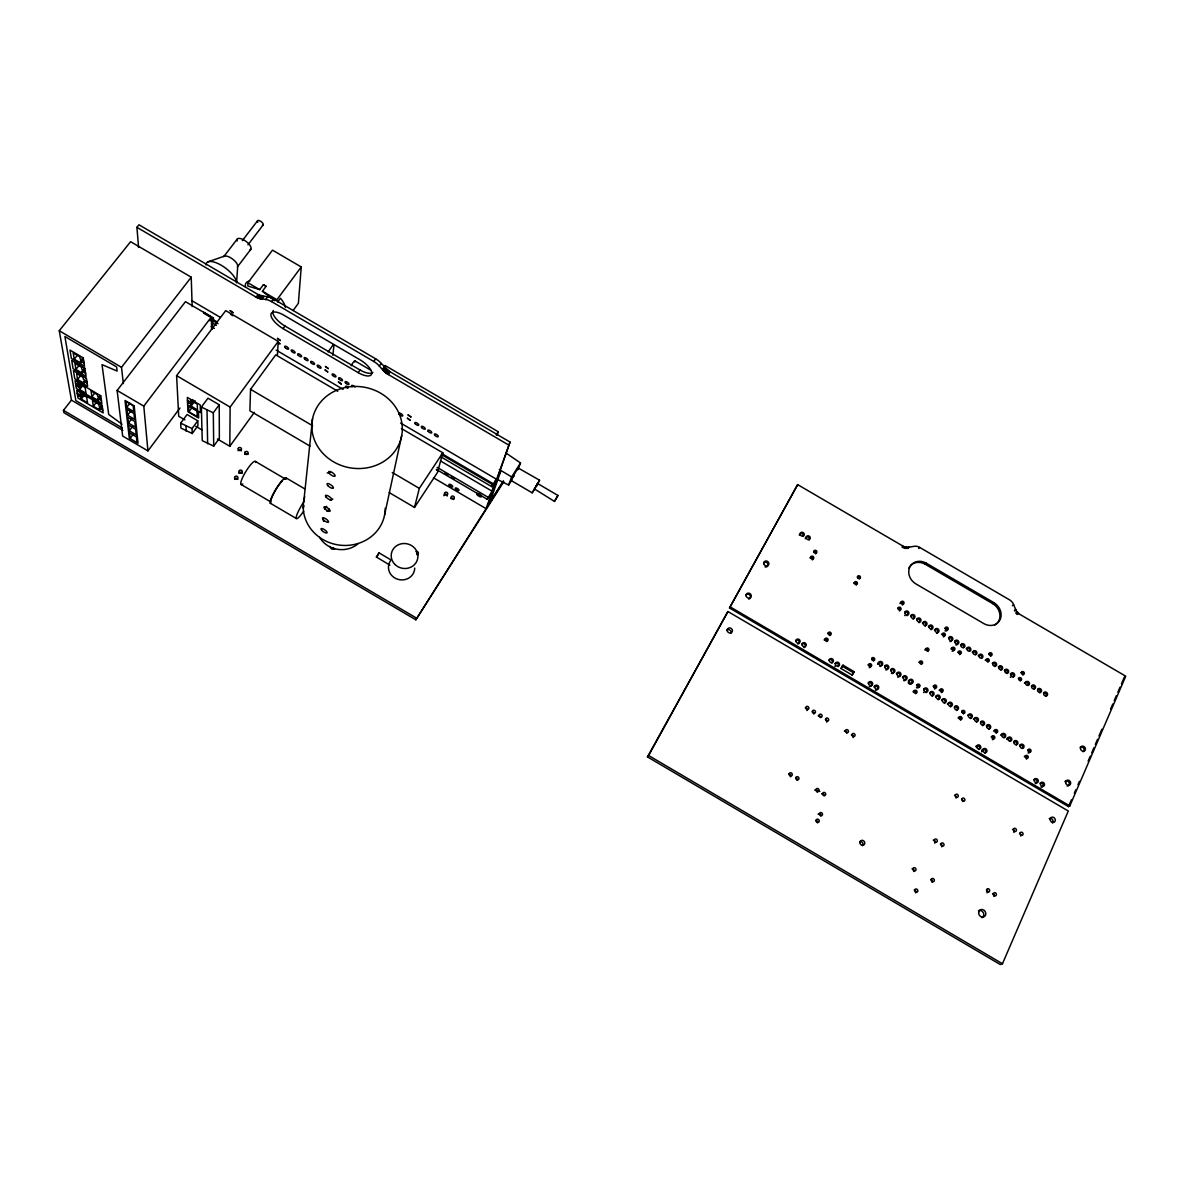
<?xml version="1.0" encoding="UTF-8"?>
<svg xmlns="http://www.w3.org/2000/svg" width="1185" height="1185" viewBox="0 0 1185 1185"><rect width="100%" height="100%" fill="white"/><g stroke="black" fill="none" stroke-linecap="round" stroke-linejoin="round"><path stroke-width="1.5" d="M532.169 492.812L539.56 480.206L517.993 467.897L510.883 480.34L532.169 492.812L535.368 488.279M217.418 438.998L229.801 446.286L230.127 407.092L278.238 341.398L225.713 310.618L176.595 375.66L178.713 416.261L184.904 419.89M389.865 565.112L376.356 557.009L378.993 552.862L391.006 559.913M293.065 310.559L298.383 303.301L301.242 266.966L272.506 250.153L247.902 282.741L247.828 286.015L259.648 289.614L263.47 284.726L266.107 286.281L262.418 291.229L274.609 300.709M378.993 552.862L377.837 555.335M337.784 391.243L275.72 354.863L250.553 389.332L249.887 410.795L310.026 446.108M539.56 480.206L536.331 486.665M277.438 354.819L278.238 341.398M303.938 499.981L312.559 418.66M332.792 355.248L334.022 345.028M384.621 514.779L401.715 435.562A45.371 40.927 9.6 0 0 341.117 388.606A45.371 40.927 9.6 0 0 328.349 458.328A45.371 40.927 9.6 0 0 401.715 435.562M389.169 492.56L414.498 507.432L419.327 488.368L442.805 452.803L401.434 428.555M442.805 452.803L437.443 472.548L414.498 507.432M192.177 306.574L191.229 277.201L130.617 241.696L59.25 330.748L71.441 400.145L63.457 410.351L63.901 412.676L415.846 619.799L503.507 481.228M534.094 489.464L537.605 483.51L557.972 495.478L554.476 501.433L534.568 489.005M497.108 435.25L498.263 431.755L385.125 365.513L383.11 368.402M436.302 469.393L487.287 499.285L492.323 490.634M440.761 456.788L491.671 486.635L492.975 483.599L441.946 453.677M488.427 496.752L487.287 499.285M492.382 485.317L492.975 483.599M495.611 480.443L491.908 491.094L440.879 461.172M138.586 247.443L136.912 227.327L138.956 224.794L258.804 294.947L267.662 296.931A9.673 3.807 36.1 0 1 273.483 299.005L375.63 358.803A9.584 3.866 34.7 0 1 381.2 363.395L389.421 371.423L510.054 442.064L486.057 508.632L433.488 477.807M487.687 506.069L510.054 442.064M497.656 479.584L508.661 485.035L511.639 476.933L520.511 462.965L505.714 452.833M518.067 469.541L520.511 462.965M1068.5 806.629L1069.818 805.904L1125.75 676.205L1019.144 613.934L1016.197 610.705L1013.649 604.735A8.443 7.273 45.6 0 0 1009.487 599.817L919.753 547.44A8.369 7.303 41.7 0 0 913.709 546.389L907.754 547.396L903.666 546.507L797.653 484.635L729.501 607.979L1068.5 806.629L1071.403 799.89M1074.306 793.165L1075.758 789.803M1077.935 784.751L1079.387 781.389M1088.097 761.2L1090.274 756.163M1091.726 752.801L1093.903 747.75M1095.355 744.387L1097.532 739.336M1098.984 735.974L1101.887 729.249M1110.597 709.06L1112.774 704.008M1114.226 700.646L1116.403 695.595M1117.855 692.233L1120.032 687.196M1121.484 683.819L1124.387 677.094M1002.466 963.746L1068.292 811.014L727.916 611.534L647.469 756.904L1000.347 964.56L1002.466 963.746L648.625 755.526L647.469 756.904M517.564 469.734L518.26 467.734M851.971 674.932L854.133 671.673L843.009 665.155L840.846 668.414M854.133 671.673L852.356 675.183L841.217 668.651L843.009 665.155M244.91 454.418L244.984 454.285A1.703 1.526 2.5 0 1 247.917 454.433M238.141 450.73L238.318 450.374A1.703 1.526 2.2 0 1 241.414 450.892M729.501 607.979L797.653 484.635M648.625 755.526L727.916 611.534M536.257 486.294L537.605 483.51M303.982 505.477L302.975 507.847L303.804 507.15M513.209 477.348L514.142 475.852M508.661 485.035L511.594 480.429M503.195 481.08L490.086 501.67L500.603 471.674L498.633 474.755M415.846 619.799L503.758 481.732M491.671 486.635L496.337 479.14L400.589 423.03M496.248 434.865L498.263 431.755M377.482 555.869L376.43 557.172M508.291 444.79L387.569 374.09L384.903 372.12L386.754 369.453M385.54 372.638L387.391 369.972M386.192 373.142L388.043 370.475M386.873 373.63L388.724 370.964M387.569 374.09L389.421 371.423M388.28 374.519L390.132 371.853M382.725 369.942L384.577 367.276M384.903 372.12L383.214 370.49L385.066 367.824M383.733 371.038L385.584 368.372M384.31 371.586L386.147 368.92M383.214 370.49L379.333 366.076L381.2 363.395M136.912 227.327L256.864 297.553L265.707 299.538A9.673 3.807 36.1 0 1 271.543 301.612L373.764 361.469L375.63 358.803M358.137 372.594A14.857 5.91 34.8 0 0 371.735 373.601A14.857 5.91 34.8 0 0 360.077 359.84L283.911 315.225A14.961 5.851 35.8 0 0 270.891 314.543A14.961 5.851 35.8 0 0 283.052 328.615L358.137 372.594L359.988 369.972A14.842 5.925 34.8 0 0 372.86 372.401M328.097 351.901L333.207 344.746M229.801 446.286L254.39 412.336M213.7 446.123L219.358 438.346L219.21 404.781L207.968 398.19L201.376 407.077L202.235 440.627L213.7 446.123L213.315 412.81L219.21 404.781M511.653 479.584L512.35 478.621M283.052 328.615L284.948 326.023A14.946 5.866 35.9 0 1 273.32 310.5M192.222 433.503L192.029 428.57L197.776 420.793L187.097 414.513L180.683 423.149L180.935 428.111L192.222 433.503L197.925 425.756L197.776 420.793M277.645 301.968L280.401 298.25L281.852 299.983A23.907 9.421 36.3 0 1 285.407 307.493M188.889 411.817L188.652 406.144L197.006 411.047L197.184 416.69L188.889 411.817L192.089 407.522M271.543 301.612L273.483 299.005M301.242 266.966L276.92 299.731L262.418 291.229M265.707 299.538L267.662 296.931M187.452 400.293L190.918 402.337L192.948 399.597M190.918 402.337L190.844 400.397L197.288 404.189L197.451 409.921L191.066 406.159L190.992 404.248L193.022 401.522M191.066 406.159L195.11 400.708M256.153 297.154L258.093 294.547M256.864 297.553L258.804 294.947M257.56 297.909L259.515 295.302M258.256 298.235L260.211 295.628M258.937 298.516L260.893 295.909M259.604 298.753L261.544 296.146M260.241 298.931L262.181 296.339M260.848 299.079L262.789 296.472M211.597 329.4L211.448 316.899L185.467 301.671L117.122 390.458L122.647 436.036L147.932 450.907L179.987 408.01M261.411 299.168L263.366 296.561M261.944 299.212L263.899 296.606M129.328 430.777L128.691 425.178L135.623 429.251L136.216 434.821L129.328 430.777L132.439 426.659M133.268 434.258L130.172 438.346L129.55 432.851L136.423 436.895L137.001 442.36M128.454 423.06L127.817 417.357L134.809 421.475L135.401 427.148L128.454 423.06L131.609 418.912M147.932 450.907L143.8 406.129L211.448 316.899M210.041 320.854L212.13 318.113L203.731 313.195M203.657 312.277L213.419 317.995L212.145 319.683L212.13 318.113M212.782 319.357L212.248 329.134M237.385 266.936L250.805 249.339M127.565 415.209L126.914 409.403L133.979 413.55L134.586 419.327L127.565 415.209L130.75 411.032M247.946 244.851L263.159 224.943M126.691 407.447L126.025 401.522L133.164 405.714L133.772 411.61L126.691 407.447L129.906 403.241M242.303 240.673L257.56 220.765M237.267 239.015L223.758 256.612A8.547 3.377 36.9 0 1 231.771 258.463A8.547 3.377 36.9 0 1 237.711 266.092L236.585 282.83A18.323 7.11 36.8 0 0 221.299 265.277A18.323 7.11 36.8 0 0 206.042 264.951M102.502 408.203L99.096 406.188L98.829 404.307L92.489 400.574L93.348 406.248L99.644 409.951L99.377 408.084L101.451 405.389M123.344 383.555L121.507 367.32L191.229 277.201M101.169 398.678L97.718 396.649L97.437 394.724L91.038 390.946L91.912 396.753L98.281 400.5L97.999 398.575L100.103 395.864M93.348 406.248L96.459 402.219M91.912 396.753L95.067 392.679M77.218 393.316L80.624 395.316L82.713 392.635M80.624 395.316L80.299 393.405L86.638 397.138L87.542 402.826L81.247 399.123L80.936 397.227L83.024 394.546M81.247 399.123L84.372 395.109M78.032 382.888L75.914 385.584L79.351 387.613L79.676 389.554L86.031 393.301L85.113 387.465L78.714 383.703L79.04 385.658L75.588 383.644M79.04 385.658L81.158 382.948M79.351 387.613L81.469 384.903M79.676 389.554L82.832 385.495M85.305 371.29L81.795 369.231L81.469 367.187L74.922 363.336L75.914 369.453L82.432 373.275L82.106 371.26L84.268 368.505M87.172 383.318L83.691 381.274L84.002 383.259L77.573 379.467L80.773 375.378M83.72 361.025L80.165 358.922L79.839 356.833L73.203 352.937L74.24 359.203L80.817 363.069L80.491 361.01L82.683 358.226M75.914 369.453L79.158 365.335M74.24 359.203L77.514 355.056M557.942 495.434L554.476 501.433M902.007 547.248L903.029 546.167M904.333 546.803L903.311 547.87L904.999 547.026M904.659 548.285L905.696 547.203M905.355 548.403L906.377 547.322M906.036 548.462L907.073 547.381M906.732 548.462L907.754 547.396M907.399 548.403L908.436 547.337M908.051 548.285L909.088 547.218M918.701 548.522L919.753 547.44M908.836 568.015A13.124 11.48 42.7 0 1 925.263 564.267L926.329 563.216L993.8 602.602A13.228 11.45 45.6 0 1 1000.081 619.681A13.228 11.45 45.6 0 1 983.787 623.577L915.931 583.924A13.139 11.48 42.6 0 1 909.858 566.993A13.139 11.48 42.6 0 1 926.329 563.216M347.975 388.073C347.709 384.681 342.776 386.428 347.457 388.087M994.911 624.999A13.198 11.435 45.6 0 0 992.63 603.609L993.8 602.602M1012.449 605.728L1013.649 604.735M1014.404 610.379L1015.589 609.401M1014.671 611.045L1015.871 610.068M1015.826 612.912L1017.011 611.919M1016.3 613.475L1017.485 612.482M1016.804 613.993L1018.004 613.015M1017.367 614.482L1018.567 613.489M208.027 261.826L224.528 256.093M334.629 549.173L331.445 549.04L329.948 546.433M230.527 314.232L232.838 315.758M278.001 341.932L280.178 343.887L277.927 343.25M180.683 423.149L192.029 428.57M436.643 470.178L437.754 469.764M201.376 407.077L213.315 412.81M925.263 564.267L992.63 603.609M263.351 284.667L266.107 286.281M247.902 282.741L259.648 289.614M354.863 360.862L370.638 370.105M284.948 326.023L359.988 369.972M842.046 666.088L853.156 672.591M730.286 606.957L1069.818 805.904M191.57 300.516L220.291 317.358M276.135 350.079L343.146 389.361M212.293 319.076L217.077 321.876M211.656 319.906L218.04 323.653M441.368 454.551L492.412 484.472M211.685 322.498L216.455 325.297M211.197 326.527L214.396 328.393M437.117 467.364L488.013 497.211M444.834 473.185L448.019 475.067M451.204 476.933L454.403 478.799M250.553 389.332L312.647 425.77M392.265 472.489L419.327 488.368M176.595 375.66L230.127 407.092M187.541 402.219L190.992 404.248M187.66 405.092L200.428 412.602L200.235 404.974L187.334 397.405L187.926 411.713L198.65 418.024L198.473 411.447M59.25 330.748L121.507 367.32M286.177 477.955L304.486 488.724M817.917 790.365L819.842 791.491M195.747 426.259L201.939 429.903M255.456 461.469L285.452 479.095A13.598 2.474 -58.6 0 0 283.733 479.51M80.491 361.01L84.046 363.099M117.122 390.458L143.8 406.129M82.106 371.26L85.616 373.319M86.861 381.333L83.38 379.289L83.069 377.289L76.581 373.482L77.573 379.467M97.999 398.575L101.436 400.604M240.955 484.384L271.024 502.055M270.298 503.21L296.309 518.512M77.529 395.227L80.936 397.227M99.377 408.084L102.769 410.084M122.44 428.037L75.84 400.634L64.894 336.51L116.619 366.906L117.122 371.083L102.014 364.625L108.724 414.439L122.07 424.215M71.441 400.145L122.825 430.377M63.457 410.351L416.379 618.037M499.285 469.527L511.639 476.933M186.03 426.289L186.252 431.236M207.019 410.38L207.642 443.812M213.419 317.995L213.448 321.12M237.119 241.073A8.502 3.451 37.1 0 1 245.28 240.822A8.502 3.451 37.1 0 1 250.005 249.857M257.812 222.232A3.496 1.452 37.3 0 1 258.745 220.469A3.496 1.452 37.3 0 1 262.64 223.047A3.496 1.452 37.3 0 1 262.389 225.269M245.458 286.785A23.907 9.421 36.3 0 1 249.828 281.023M326.882 511.372A19.597 18.071 6.8 0 1 329.311 509.209M330.348 500.351A21.893 20.16 7.1 0 1 332.807 499.033M323.712 521.444A19.76 18.19 7.1 0 1 323.135 518.289M324.957 509.032A19.76 18.19 7.1 0 1 326.704 506.321M385.184 508.261A41.016 37.698 7.4 0 1 338.806 545.011A41.016 37.698 7.4 0 1 304.752 496.782M327.238 473.022A41.016 37.698 7.4 0 1 330.511 471.867M358.137 543.663A24.544 22.648 6.7 0 1 319.594 537.279M948.578 637.767A2.133 1.866 46.1 0 1 951.599 639.1A2.133 1.866 46.1 0 1 949.926 641.559M954.577 641.292A2.133 1.866 46.4 0 1 957.613 642.611A2.133 1.866 46.4 0 1 955.939 645.07M960.591 644.803A2.133 1.866 46.6 0 1 963.568 647.632M966.219 648.625A2.133 1.866 46.9 0 1 969.582 651.158M972.218 652.135A2.133 1.866 47.1 0 1 975.596 654.668M978.232 655.646A2.133 1.866 47.4 0 1 981.61 658.179M954.621 706.675A2.177 1.911 49.5 0 1 956.532 710.511M947.393 704.038A2.177 1.911 49.3 0 1 950.533 703.697A2.177 1.911 49.3 0 1 950.429 706.941M941.586 700.054A2.177 1.911 49 0 1 944.638 700.35A2.177 1.911 49 0 1 944.326 703.372M935.498 696.484A2.163 1.911 48.7 0 1 938.55 696.78A2.163 1.911 48.7 0 1 938.239 699.802M929.795 692.603A2.163 1.911 48.5 0 1 932.625 693.432A2.163 1.911 48.5 0 1 932.136 696.232M924.019 692.603A2.163 1.911 48.2 0 1 923.574 692.262M923.693 689.033A2.163 1.911 48.2 0 1 926.537 689.877A2.163 1.911 48.2 0 1 926.048 692.662M1024.447 683.241A2.148 1.852 49.2 0 1 1027.069 682.575A2.148 1.852 49.2 0 1 1028.091 685.374M1031.557 685.848A2.148 1.852 49.4 0 1 1034.12 688.885M1037.586 689.359A2.148 1.852 49.6 0 1 1039.882 692.825M1043.6 692.884A2.148 1.852 49.8 0 1 1045.896 696.35M1010.701 677.39A2.148 1.866 48.6 0 1 1010.257 677.05M1010.316 673.88A2.148 1.866 48.6 0 1 1013.056 677.139M1004.302 670.369A2.148 1.866 48.4 0 1 1007.043 673.628M998.288 666.844A2.148 1.866 48.2 0 1 1001.014 670.103M992.275 663.333A2.148 1.866 47.9 0 1 995 666.592M967.627 715.31A2.177 1.911 50.1 0 1 970.678 715.592A2.177 1.911 50.1 0 1 970.382 718.628M973.448 719.295A2.177 1.911 50.3 0 1 976.573 718.954A2.177 1.911 50.3 0 1 976.484 722.198M980.676 721.932A2.177 1.911 50.5 0 1 982.587 725.768M986.305 725.694A2.177 1.911 50.8 0 1 989.134 726.524A2.177 1.911 50.8 0 1 988.69 729.353M1000.629 735.218A2.192 1.911 51.3 0 1 1003.532 734.67A2.192 1.911 51.3 0 1 1004.051 737.796M1006.583 739.277A2.192 1.911 51.5 0 1 1009.398 738.092A2.192 1.911 51.5 0 1 1010.168 741.38M1013.96 741.425A2.192 1.911 51.7 0 1 1016.271 744.95M1019.604 745.187A2.192 1.911 51.9 0 1 1022.374 748.535M905.073 615.622A2.118 1.866 44.1 0 1 904.629 615.282M904.762 612.156A2.118 1.866 44.1 0 1 907.562 612.986A2.118 1.866 44.1 0 1 907.073 615.696M910.761 615.667A2.118 1.866 44.4 0 1 913.561 616.496A2.118 1.866 44.4 0 1 913.072 619.207M916.76 619.177A2.133 1.866 44.7 0 1 919.56 620.007A2.133 1.866 44.7 0 1 919.071 622.717M922.389 622.984A2.133 1.866 45 0 1 925.396 623.295A2.133 1.866 45 0 1 925.085 626.228M928.388 626.495A2.133 1.866 45.2 0 1 931.395 626.806A2.133 1.866 45.2 0 1 931.084 629.739M936.639 633.427A2.133 1.866 45.5 0 0 936.772 629.783L936.269 629.561A2.133 1.866 45.5 0 0 934.387 630.005M877.641 664.311A2.163 1.926 46 0 1 879.507 662.341A2.163 1.926 46 0 1 881.699 664.444A2.163 1.926 46 0 1 879.833 666.429M884.588 666.133A2.163 1.926 46.3 0 1 887.669 667.481A2.163 1.926 46.3 0 1 885.921 669.999M890.676 669.703A2.163 1.926 46.6 0 1 893.831 671.303A2.163 1.926 46.6 0 1 891.49 673.465M896.364 673.584A2.163 1.926 46.9 0 1 899.845 674.606A2.163 1.926 46.9 0 1 897.578 677.035M902.452 677.139A2.163 1.926 47.2 0 1 905.933 678.161A2.163 1.926 47.2 0 1 903.666 680.605M908.258 681.123A2.163 1.926 47.5 0 1 910.969 680.457A2.163 1.926 47.5 0 1 911.946 683.286A2.163 1.926 47.5 0 1 909.25 683.952M908.436 683.182A2.163 1.926 47.5 0 1 908.199 682.678M1039.971 783.181A2.207 1.911 53.7 0 1 1043.156 784.796A2.207 1.911 53.7 0 1 1040.904 787.077M1033.838 779.582A2.207 1.926 53.5 0 1 1036.934 780.93A2.207 1.926 53.5 0 1 1035.275 783.552M868.042 682.99A2.163 1.94 46.9 0 1 871.538 684.026A2.163 1.94 46.9 0 1 869.227 686.485M873.863 687.004A2.177 1.94 47.2 0 1 876.426 686.233A2.177 1.94 47.2 0 1 877.7 688.855A2.177 1.94 47.2 0 1 875.345 690.07M981.832 751.868A2.192 1.926 51.9 0 1 981.713 751.334M981.728 750.786A2.192 1.926 51.9 0 1 982.543 749.527M983.002 749.335A2.192 1.926 51.9 0 1 984.928 753.216M975.744 746.683A2.192 1.926 51.7 0 1 978.884 746.328A2.192 1.926 51.7 0 1 978.795 749.616M805.326 538.731A2.103 1.866 37.9 0 1 807.726 536.968A2.103 1.866 37.9 0 1 809.148 539.886M799.371 535.25A2.103 1.866 37.5 0 1 801.771 533.472A2.103 1.866 37.5 0 1 803.178 536.39M1080.157 747.187A2.726 2.34 52.3 0 1 1083.638 748.298A2.726 2.34 52.3 0 1 1083.09 751.794M1064.871 781.582A2.755 2.385 53.7 0 1 1069.048 782.515A2.755 2.385 53.7 0 1 1067.167 786.114M767.406 566.341A2.651 2.385 37.5 0 1 764.992 566.889M763.599 562.682A2.651 2.385 37.5 0 1 767.791 565.852M745.987 594.811A2.666 2.429 38.3 0 1 750.061 595.492A2.666 2.429 38.3 0 1 748.698 599.136M795.624 640.567A2.163 1.955 42.7 0 1 798.883 641.1A2.163 1.955 42.7 0 1 797.831 644.062M801.727 644.151A2.163 1.955 43.1 0 1 805 644.684A2.163 1.955 43.1 0 1 803.948 647.647M835.173 666.533A2.163 1.94 45.1 0 1 834.818 666.088M834.966 663.615A2.163 1.94 45.1 0 1 837.869 663.718A2.163 1.94 45.1 0 1 838.076 666.622M828.848 660.045A2.163 1.955 44.7 0 1 831.751 660.134A2.163 1.955 44.7 0 1 831.959 663.037M924.878 650.002A1.6 1.422 46.2 0 1 926.803 649.069A1.6 1.422 46.2 0 1 927.737 651.246M918.864 662.267A1.615 1.422 46.7 0 1 921.412 664.192M917.16 687.967A1.629 1.437 47.9 0 1 916.435 687.537M916.538 685.123A1.629 1.437 47.9 0 1 918.656 685.745A1.629 1.437 47.9 0 1 918.301 687.848M913.042 691.818A1.629 1.437 48.1 0 1 915.25 691.418A1.629 1.437 48.1 0 1 915.605 693.743M993.608 731.101A1.644 1.437 51 0 1 995.785 730.701A1.644 1.437 51 0 1 996.17 733.041M991.164 736.803A1.644 1.437 51.3 0 1 993.504 737.677A1.644 1.437 51.3 0 1 992.378 739.692M961.731 711.237A1.629 1.437 49.8 0 1 963.449 713.874M958.072 717.932A1.629 1.437 50.1 0 1 960.191 717.755A1.629 1.437 50.1 0 1 960.635 719.947M1018.345 678.501A1.615 1.392 48.9 0 1 1020.255 680.783M1021.026 672.502A1.615 1.392 48.7 0 1 1022.877 674.991M988.705 653.72A1.6 1.392 47.4 0 1 990.734 656.06M985.253 660.312A1.6 1.392 47.7 0 1 987.223 659.823A1.6 1.392 47.7 0 1 987.979 661.911M941.557 634.419A1.6 1.407 45.8 0 1 943.941 634.701A1.6 1.407 45.8 0 1 943.364 636.923M945.141 628.065A1.6 1.392 45.6 0 1 947.156 629.768A1.6 1.392 45.6 0 1 945.038 630.79M933.069 686.189A1.629 1.437 48.2 0 1 935.439 686.9A1.629 1.437 48.2 0 1 934.417 688.974M939.157 690.411A1.629 1.437 48.5 0 1 941.512 690.159A1.629 1.437 48.5 0 1 941.423 692.573M958.043 651.957A1.6 1.407 46.9 0 1 959.702 654.638M950.962 648.847A1.6 1.407 46.6 0 1 952.829 648.299A1.6 1.407 46.6 0 1 953.777 650.224A1.6 1.407 46.6 0 1 952.088 651.098M900.022 603.654A1.585 1.407 43.5 0 1 902.155 602.454A1.585 1.407 43.5 0 1 902.378 605.031M897.682 608.29A1.585 1.407 43.7 0 1 899.785 608.927A1.585 1.407 43.7 0 1 899.415 610.942M857.481 576.814A1.585 1.407 41.2 0 1 859.466 578.71M853.792 583.02A1.585 1.407 41.4 0 1 856.296 584.916M813.636 551.529A1.585 1.407 38.7 0 1 815.621 553.913M809.962 557.942A1.585 1.407 38.9 0 1 812.288 557.572A1.585 1.407 38.9 0 1 812.303 559.898M871.686 658.519A1.615 1.437 45.6 0 1 873.582 660.815M867.968 664.978A1.615 1.452 45.9 0 1 870.501 665.555A1.615 1.452 45.9 0 1 869.257 667.644M827.826 633.249A1.615 1.452 43.2 0 1 829.959 635.634M824.153 639.989A1.615 1.452 43.4 0 1 826.271 639.308A1.615 1.452 43.4 0 1 826.908 641.574M1024.299 756.534A1.644 1.437 52.4 0 1 1026.565 756.741A1.644 1.437 52.4 0 1 1026.388 759.052M1028.121 749.838A1.644 1.422 52.1 0 1 1029.809 751.645A1.644 1.422 52.1 0 1 1028.076 752.919M373.764 361.469A9.584 3.851 34.7 0 1 379.333 366.076M352.019 386.74A2.311 0.904 34.6 0 1 352.226 385.362A2.311 0.904 34.6 0 1 355.011 386.991M978.44 910.702A3.925 3.466 60.1 0 1 983.313 912.761A3.925 3.466 60.1 0 1 981.906 917.753M859.866 841.543A2.563 2.326 56.7 0 1 862.473 845.735M914.228 889.965A1.733 1.54 59.4 0 1 915.59 892.838M930.714 879.463A1.718 1.54 58.7 0 1 932.077 882.336M912.006 868.768A1.718 1.54 58.2 0 1 913.768 871.567M815.932 820.331A1.703 1.555 55.1 0 1 817.472 822.834M818.109 814.199A1.689 1.555 54.6 0 1 820.894 815.828M986.705 889.935A1.718 1.511 58.9 0 1 986.987 892.823M992.6 893.638A1.718 1.511 59.1 0 1 993.993 896.497M940.372 844.031A1.703 1.511 56.7 0 1 941.734 846.845M933.306 840.165A1.703 1.511 56.5 0 1 934.772 843.187M1049.184 818.524A2.8 2.414 55.4 0 1 1052.473 822.982M726.746 630.094A2.696 2.474 39.5 0 1 731.012 633.101M851.348 734.893A1.659 1.496 49.6 0 1 853.052 737.574M844.401 731.175A1.659 1.496 49.3 0 1 846.816 733.026M1012.538 829.411A1.689 1.466 55.8 0 1 1013.812 832.388M1019.544 833.322A1.689 1.466 56 0 1 1020.685 835.988M821.649 793.846A1.689 1.54 53.2 0 1 824.093 795.713M814.658 790.173A1.689 1.54 52.8 0 1 817.294 792.187M954.562 795.387A1.674 1.481 54.1 0 1 956.073 798.083M961.553 799.297A1.674 1.481 54.3 0 1 962.857 801.593M795.742 777.953A1.674 1.54 51.7 0 1 797.268 780.426M788.662 774.086A1.674 1.54 51.3 0 1 790.365 776.827M825.456 719.428A1.644 1.496 48.2 0 1 826.76 722.154M818.124 715.77A1.644 1.496 47.8 0 1 820.538 717.606M812.332 711.755A1.644 1.496 47.4 0 0 814.776 713.192A1.644 1.496 47.4 0 0 814.584 710.437A1.644 1.496 47.4 0 0 812.332 711.755A1.644 1.496 47.4 0 1 813.754 714.066M805.267 707.86A1.644 1.496 47 0 1 806.955 710.541M414.72 568.074A13.168 12.294 11.1 0 1 397.953 579.346A13.168 12.294 11.1 0 1 390.339 560.935M351.19 365.735A4.518 0.83 -59.5 0 1 354.108 361.351A4.518 0.83 -59.5 0 1 354.863 362.062M333.518 548.107A1.703 1.585 5.5 0 1 332.63 548.062M234.571 479.318A1.703 1.54 1.2 0 1 237.859 479.466M238.881 473.274A1.703 1.54 1.6 0 1 242.184 473.437M415.92 551.603A1.674 1.57 12.6 0 1 418.349 552.654A1.674 1.57 12.6 0 1 416.705 554.565M416.661 553.41A1.674 1.555 12.5 0 1 417.875 554.98M443.857 495.745A1.644 1.511 15.2 0 1 445.619 494.204A1.644 1.511 15.2 0 1 447.1 496.085M450.863 498.515A1.644 1.511 15.7 0 1 453.722 499.552M242.836 483.954A13.598 2.726 -58.5 0 1 245.488 472.119A13.598 2.726 -58.5 0 1 255.664 462.476M270.847 501.122A13.598 2.474 -58.6 0 1 274.846 491.434A13.598 2.474 -58.6 0 1 282.267 480.873M271.024 503.373A14.961 2.711 -58.6 0 1 276.505 488.176A14.961 2.711 -58.6 0 1 286.326 479.021M303.641 511.268A14.961 2.474 -58.7 0 1 296.161 517.697A14.961 2.474 -58.7 0 1 304.115 501.359M230.171 310.663L233.015 312.751L230.171 310.663M325.06 370.031L327.919 372.031L325.223 369.927M277.497 338.406L280.327 340.48L277.497 338.406M408.099 414.972L410.943 416.957L408.099 414.972M325.49 366.52L328.304 368.579L325.49 366.52M338.421 381.94L341.221 383.984L338.421 381.94M245.043 452.107L244.851 452.463A1.703 1.526 2.6 0 0 246.687 454.462A1.703 1.526 2.6 0 0 247.902 452.137A1.703 1.526 2.6 0 0 245.043 452.107M238.363 448.182L238.17 448.537A1.703 1.526 2.3 0 0 240.007 450.537A1.703 1.526 2.3 0 0 241.236 448.211A1.703 1.526 2.3 0 0 238.363 448.182M407.403 418.231L410.188 420.275L407.403 418.231M83.246 357.885L69.974 350.093L71.367 358.462L84.52 366.18L83.246 357.885M84.831 368.239L71.722 360.521L73.085 368.698L86.09 376.341L84.831 368.239M134.172 405.907L125.003 400.515L129.269 438.08L138.038 443.234L134.172 405.907M86.401 378.341L73.426 370.727L74.759 378.711L87.616 386.28L86.401 378.341M100.755 395.775L75.099 380.696L76.403 388.502L101.836 403.463L100.755 395.775M102.103 405.359L76.729 390.443L78.017 398.086L103.169 412.884L102.103 405.359M321.772 530.362A3.599 1.155 34.3 0 0 326.927 532.88A3.599 1.155 34.3 0 0 323.431 529.073A3.599 1.155 34.3 0 0 321.772 530.362M323.209 519.652A3.644 1.2 34.4 0 0 328.438 522.215A3.644 1.2 34.4 0 0 324.897 518.319A3.644 1.2 34.4 0 0 323.209 519.652M324.69 508.632A3.703 1.229 34.5 0 0 330.008 511.224A3.703 1.229 34.5 0 0 326.408 507.239A3.703 1.229 34.5 0 0 324.69 508.632M326.231 497.285A3.762 1.259 34.6 0 0 331.622 499.892A3.762 1.259 34.6 0 0 327.978 495.834A3.762 1.259 34.6 0 0 326.231 497.285M327.801 485.583A3.822 1.303 34.7 0 0 333.281 488.22A3.822 1.303 34.7 0 0 329.578 484.087A3.822 1.303 34.7 0 0 327.801 485.583M329.415 473.526A3.881 1.348 34.8 0 0 334.985 476.192A3.881 1.348 34.8 0 0 331.237 471.956A3.881 1.348 34.8 0 0 329.415 473.526M948.859 638.522A2.133 1.866 46.1 0 0 952.014 640.374A2.133 1.866 46.1 0 0 951.673 636.893A2.133 1.866 46.1 0 0 948.859 638.522M954.873 642.048A2.133 1.866 46.4 0 0 958.028 643.885A2.133 1.866 46.4 0 0 957.687 640.404A2.133 1.866 46.4 0 0 954.873 642.048M960.887 645.558A2.133 1.866 46.6 0 0 964.057 647.41A2.133 1.866 46.6 0 0 963.701 643.914A2.133 1.866 46.6 0 0 960.887 645.558M966.916 649.084A2.133 1.866 46.9 0 0 970.071 650.935A2.133 1.866 46.9 0 0 969.715 647.44A2.133 1.866 46.9 0 0 966.916 649.084M972.929 652.609A2.148 1.866 47.1 0 0 976.099 654.446A2.148 1.866 47.1 0 0 975.744 650.95A2.148 1.866 47.1 0 0 972.929 652.609M978.958 656.12A2.148 1.866 47.4 0 0 982.113 657.971A2.148 1.866 47.4 0 0 981.758 654.475A2.148 1.866 47.4 0 0 978.958 656.12M923.93 689.907A2.177 1.926 48.2 0 0 927.144 691.773A2.177 1.926 48.2 0 0 926.818 688.204A2.177 1.926 48.2 0 0 923.93 689.907M930.032 693.477A2.177 1.926 48.4 0 0 933.247 695.343A2.177 1.926 48.4 0 0 932.906 691.773A2.177 1.926 48.4 0 0 930.032 693.477M936.135 697.047A2.177 1.926 48.7 0 0 939.349 698.928A2.177 1.926 48.7 0 0 939.009 695.343A2.177 1.926 48.7 0 0 936.135 697.047M942.253 700.631A2.177 1.911 49 0 0 945.452 702.498A2.177 1.911 49 0 0 945.112 698.913A2.177 1.911 49 0 0 942.253 700.631M948.356 704.201A2.177 1.911 49.2 0 0 951.555 706.082A2.177 1.911 49.2 0 0 951.214 702.498A2.177 1.911 49.2 0 0 948.356 704.201M954.458 707.771A2.177 1.911 49.5 0 0 957.658 709.652A2.177 1.911 49.5 0 0 957.317 706.067A2.177 1.911 49.5 0 0 954.458 707.771M992.645 664.133A2.148 1.866 47.9 0 0 995.815 665.985A2.148 1.866 47.9 0 0 995.444 662.474A2.148 1.866 47.9 0 0 992.645 664.133M998.674 667.659A2.148 1.866 48.1 0 0 1001.843 669.51A2.148 1.866 48.1 0 0 1001.458 666A2.148 1.866 48.1 0 0 998.674 667.659M1004.702 671.184A2.148 1.866 48.4 0 0 1007.857 673.021A2.148 1.866 48.4 0 0 1007.487 669.51A2.148 1.866 48.4 0 0 1004.702 671.184M1010.731 674.709A2.148 1.866 48.6 0 0 1013.886 676.546A2.148 1.866 48.6 0 0 1013.501 673.036A2.148 1.866 48.6 0 0 1010.731 674.709M968.338 715.903A2.177 1.911 50 0 0 971.552 717.784A2.177 1.911 50 0 0 971.182 714.185A2.177 1.911 50 0 0 968.338 715.903M974.455 719.488A2.177 1.911 50.3 0 0 977.655 721.354A2.177 1.911 50.3 0 0 977.299 717.769A2.177 1.911 50.3 0 0 974.455 719.488M980.558 723.057A2.177 1.911 50.5 0 0 983.772 724.939A2.177 1.911 50.5 0 0 983.402 721.339A2.177 1.911 50.5 0 0 980.558 723.057M986.675 726.642A2.192 1.911 50.7 0 0 989.89 728.523A2.192 1.911 50.7 0 0 989.505 724.909A2.192 1.911 50.7 0 0 986.675 726.642M1025.529 683.36A2.148 1.866 49.1 0 0 1028.698 685.211A2.148 1.866 49.1 0 0 1028.299 681.686A2.148 1.866 49.1 0 0 1025.529 683.36M1031.557 686.885A2.148 1.866 49.3 0 0 1034.727 688.737A2.148 1.866 49.3 0 0 1034.327 685.211A2.148 1.866 49.3 0 0 1031.557 686.885M1037.586 690.411A2.163 1.852 49.5 0 0 1040.756 692.262A2.163 1.852 49.5 0 0 1040.356 688.737A2.163 1.852 49.5 0 0 1037.586 690.411M1043.615 693.936A2.163 1.852 49.8 0 0 1046.785 695.788A2.163 1.852 49.8 0 0 1046.385 692.262A2.163 1.852 49.8 0 0 1043.615 693.936M1001.68 735.426A2.192 1.911 51.3 0 0 1004.895 737.307A2.192 1.911 51.3 0 0 1004.51 733.693A2.192 1.911 51.3 0 0 1001.68 735.426M1007.798 739.01A2.192 1.911 51.5 0 0 1011.012 740.892A2.192 1.911 51.5 0 0 1010.612 737.277A2.192 1.911 51.5 0 0 1007.798 739.01M1013.916 742.595A2.192 1.911 51.7 0 0 1017.115 744.461A2.192 1.911 51.7 0 0 1016.73 740.847A2.192 1.911 51.7 0 0 1013.916 742.595M1020.033 746.165A2.192 1.911 51.9 0 0 1023.233 748.046A2.192 1.911 51.9 0 0 1022.848 744.432A2.192 1.911 51.9 0 0 1020.033 746.165M878.648 663.393A2.163 1.926 46 0 0 881.847 665.259A2.163 1.926 46 0 0 881.566 661.704A2.163 1.926 46 0 0 878.648 663.393M884.751 666.962A2.163 1.926 46.3 0 0 887.95 668.829A2.163 1.926 46.3 0 0 887.654 665.274A2.163 1.926 46.3 0 0 884.751 666.962M890.853 670.532A2.163 1.926 46.6 0 0 894.053 672.399A2.163 1.926 46.6 0 0 893.742 668.844A2.163 1.926 46.6 0 0 890.853 670.532M896.941 674.102A2.163 1.926 46.9 0 0 900.141 675.968A2.163 1.926 46.9 0 0 899.845 672.413A2.163 1.926 46.9 0 0 896.941 674.102M903.044 677.672A2.163 1.926 47.2 0 0 906.244 679.538A2.163 1.926 47.2 0 0 905.933 675.983A2.163 1.926 47.2 0 0 903.044 677.672M909.147 681.242A2.163 1.926 47.5 0 0 912.346 683.108A2.163 1.926 47.5 0 0 912.035 679.553A2.163 1.926 47.5 0 0 909.147 681.242M904.955 612.852A2.133 1.881 44.1 0 0 908.11 614.704A2.133 1.881 44.1 0 0 907.799 611.238A2.133 1.881 44.1 0 0 904.955 612.852M910.969 616.378A2.133 1.881 44.4 0 0 914.124 618.215A2.133 1.881 44.4 0 0 913.813 614.748A2.133 1.881 44.4 0 0 910.969 616.378M916.983 619.888A2.133 1.866 44.7 0 0 920.138 621.74A2.133 1.866 44.7 0 0 919.827 618.259A2.133 1.866 44.7 0 0 916.983 619.888M922.996 623.399A2.133 1.866 44.9 0 0 926.152 625.25A2.133 1.866 44.9 0 0 925.84 621.784A2.133 1.866 44.9 0 0 922.996 623.399M929.01 626.924A2.133 1.866 45.2 0 0 932.165 628.761A2.133 1.866 45.2 0 0 931.84 625.295A2.133 1.866 45.2 0 0 929.01 626.924M935.024 630.435A2.133 1.866 45.5 0 0 938.179 632.286A2.133 1.866 45.5 0 0 937.853 628.805A2.133 1.866 45.5 0 0 935.024 630.435M1034.298 780.648A2.222 1.926 53.5 0 0 1037.527 782.53A2.222 1.926 53.5 0 0 1037.112 778.871A2.222 1.926 53.5 0 0 1034.298 780.648M1040.46 784.248A2.222 1.926 53.7 0 0 1043.689 786.144A2.222 1.926 53.7 0 0 1043.274 782.47A2.222 1.926 53.7 0 0 1040.46 784.248M868.561 683.538A2.177 1.94 46.9 0 0 871.775 685.419A2.177 1.94 46.9 0 0 871.493 681.834A2.177 1.94 46.9 0 0 868.561 683.538M874.693 687.122A2.177 1.94 47.2 0 0 877.907 689.018A2.177 1.94 47.2 0 0 877.611 685.419A2.177 1.94 47.2 0 0 874.693 687.122M976.751 746.935A2.207 1.926 51.6 0 0 979.98 748.816A2.207 1.926 51.6 0 0 979.61 745.172A2.207 1.926 51.6 0 0 976.751 746.935M982.898 750.535A2.207 1.926 51.8 0 0 986.127 752.416A2.207 1.926 51.8 0 0 985.757 748.772A2.207 1.926 51.8 0 0 982.898 750.535M806.318 538.138A2.103 1.866 37.9 0 0 809.74 539.175A2.103 1.866 37.9 0 0 808.614 535.857A2.103 1.866 37.9 0 0 806.318 538.138M800.349 534.657A2.103 1.866 37.5 0 0 803.771 535.679A2.103 1.866 37.5 0 0 802.645 532.361A2.103 1.866 37.5 0 0 800.349 534.657M1080.468 748.579A2.74 2.34 52.3 0 0 1084.423 750.994A2.74 2.34 52.3 0 0 1083.964 746.506A2.74 2.34 52.3 0 0 1080.468 748.579M1065.67 782.678A2.77 2.385 53.7 0 0 1069.699 785.033A2.77 2.385 53.7 0 0 1069.151 780.471A2.77 2.385 53.7 0 0 1065.67 782.678M763.91 563.971A2.651 2.385 37.5 0 0 768.25 565.275A2.651 2.385 37.5 0 0 766.858 561.068A2.651 2.385 37.5 0 0 763.91 563.971M746.254 596.188A2.681 2.429 38.3 0 0 750.638 597.492A2.681 2.429 38.3 0 0 749.246 593.226A2.681 2.429 38.3 0 0 746.254 596.188M829.293 660.534A2.163 1.955 44.7 0 0 832.507 662.415A2.163 1.955 44.7 0 0 832.255 658.845A2.163 1.955 44.7 0 0 829.293 660.534M835.425 664.118A2.163 1.955 45.1 0 0 838.639 666A2.163 1.955 45.1 0 0 838.373 662.43A2.163 1.955 45.1 0 0 835.425 664.118M796.113 641.559A2.163 1.955 42.6 0 0 799.623 642.596A2.163 1.955 42.6 0 0 798.468 639.13A2.163 1.955 42.6 0 0 796.113 641.559M802.23 645.144A2.163 1.955 43 0 0 805.741 646.18A2.163 1.955 43 0 0 804.585 642.714A2.163 1.955 43 0 0 802.23 645.144M925.944 649.454A1.615 1.422 46.2 0 0 928.314 650.846A1.615 1.422 46.2 0 0 928.077 648.21A1.615 1.422 46.2 0 0 925.944 649.454M919.59 662.415A1.615 1.422 46.7 0 0 921.974 663.807A1.615 1.422 46.7 0 0 921.737 661.156A1.615 1.422 46.7 0 0 919.59 662.415M916.968 685.537A1.629 1.437 47.8 0 0 919.382 686.944A1.629 1.437 47.8 0 0 919.13 684.278A1.629 1.437 47.8 0 0 916.968 685.537M913.976 691.699A1.629 1.452 48.1 0 0 916.375 693.106A1.629 1.452 48.1 0 0 916.138 690.411A1.629 1.452 48.1 0 0 913.976 691.699M961.909 711.859A1.629 1.437 49.8 0 0 964.309 713.266A1.629 1.437 49.8 0 0 964.042 710.57A1.629 1.437 49.8 0 0 961.909 711.859M959.006 718.214A1.644 1.437 50 0 0 961.524 719.369A1.644 1.437 50 0 0 960.976 716.673A1.644 1.437 50 0 0 959.006 718.214M994.674 731.041A1.644 1.437 51 0 0 997.089 732.448A1.644 1.437 51 0 0 996.807 729.753A1.644 1.437 51 0 0 994.674 731.041M991.83 737.366A1.644 1.437 51.3 0 0 994.289 738.64A1.644 1.437 51.3 0 0 993.86 735.929A1.644 1.437 51.3 0 0 991.83 737.366M1018.626 679.049A1.615 1.392 48.9 0 0 1020.996 680.427A1.615 1.392 48.9 0 0 1020.7 677.79A1.615 1.392 48.9 0 0 1018.626 679.049M1021.411 673.095A1.615 1.392 48.6 0 0 1023.84 674.339A1.615 1.392 48.6 0 0 1023.396 671.717A1.615 1.392 48.6 0 0 1021.411 673.095M986.305 660.149A1.615 1.392 47.6 0 0 988.675 661.526A1.615 1.392 47.6 0 0 988.394 658.904A1.615 1.392 47.6 0 0 986.305 660.149M989.164 654.372A1.6 1.392 47.4 0 0 991.667 655.409A1.6 1.392 47.4 0 0 991.015 652.802A1.6 1.392 47.4 0 0 989.164 654.372M942.371 634.538A1.6 1.407 45.8 0 0 944.801 635.797A1.6 1.407 45.8 0 0 944.415 633.19A1.6 1.407 45.8 0 0 942.371 634.538M945.274 628.494A1.6 1.392 45.6 0 0 947.63 629.887A1.6 1.392 45.6 0 0 947.378 627.28A1.6 1.392 45.6 0 0 945.274 628.494M958.369 652.55A1.615 1.407 46.9 0 0 960.842 653.705A1.615 1.407 46.9 0 0 960.324 651.083A1.615 1.407 46.9 0 0 958.369 652.55M940.135 690.292A1.629 1.437 48.4 0 0 942.534 691.699A1.629 1.437 48.4 0 0 942.282 689.018A1.629 1.437 48.4 0 0 940.135 690.292M933.706 686.693A1.629 1.437 48.1 0 0 936.224 687.804A1.629 1.437 48.1 0 0 935.646 685.152A1.629 1.437 48.1 0 0 933.706 686.693M951.955 648.654A1.6 1.407 46.6 0 0 954.325 650.047A1.6 1.407 46.6 0 0 954.073 647.425A1.6 1.407 46.6 0 0 951.955 648.654M810.881 557.987A1.585 1.407 38.9 0 0 813.488 558.579A1.585 1.407 38.9 0 0 812.451 556.12A1.585 1.407 38.9 0 0 810.881 557.987M854.474 583.405A1.585 1.407 41.4 0 0 857.051 584.175A1.585 1.407 41.4 0 0 856.177 581.657A1.585 1.407 41.4 0 0 854.474 583.405M898.082 608.557A1.6 1.407 43.7 0 0 900.452 609.949A1.6 1.407 43.7 0 0 900.215 607.357A1.6 1.407 43.7 0 0 898.082 608.557M901.148 603.047A1.585 1.407 43.5 0 0 903.711 603.802A1.585 1.407 43.5 0 0 902.822 601.284A1.585 1.407 43.5 0 0 901.148 603.047M857.525 577.539A1.585 1.407 41.2 0 0 860.088 578.31A1.585 1.407 41.2 0 0 859.229 575.792A1.585 1.407 41.2 0 0 857.525 577.539M813.947 552.062A1.585 1.407 38.7 0 0 816.524 552.832A1.585 1.407 38.7 0 0 815.68 550.344A1.585 1.407 38.7 0 0 813.947 552.062M828.167 633.605A1.615 1.452 43.2 0 0 830.611 634.908A1.615 1.452 43.2 0 0 830.3 632.257A1.615 1.452 43.2 0 0 828.167 633.605M825.041 639.811A1.615 1.452 43.4 0 0 827.589 640.878A1.615 1.452 43.4 0 0 827.026 638.241A1.615 1.452 43.4 0 0 825.041 639.811M871.686 659.023A1.615 1.452 45.6 0 0 874.086 660.43A1.615 1.452 45.6 0 0 873.863 657.764A1.615 1.452 45.6 0 0 871.686 659.023M868.605 665.126A1.615 1.452 45.9 0 0 871.019 666.533A1.615 1.452 45.9 0 0 870.797 663.867A1.615 1.452 45.9 0 0 868.605 665.126M1025.232 756.845A1.644 1.437 52.4 0 0 1027.632 758.252A1.644 1.437 52.4 0 0 1027.336 755.541A1.644 1.437 52.4 0 0 1025.232 756.845M1028.047 750.579A1.644 1.422 52.1 0 0 1030.446 751.986A1.644 1.422 52.1 0 0 1030.15 749.275A1.644 1.422 52.1 0 0 1028.047 750.579M332.555 375.319A2.326 0.904 34.9 0 0 335.903 376.815A2.326 0.904 34.9 0 0 333.637 374.193A2.326 0.904 34.9 0 0 332.555 375.319M339.043 379.126A2.326 0.904 34.8 0 0 342.391 380.622A2.326 0.904 34.8 0 0 340.139 378A2.326 0.904 34.8 0 0 339.043 379.126M345.531 382.933A2.326 0.904 34.7 0 0 348.894 384.429A2.326 0.904 34.7 0 0 346.642 381.822A2.326 0.904 34.7 0 0 345.531 382.933M399.271 414.424A2.311 0.904 33.9 0 0 402.663 415.935A2.311 0.904 33.9 0 0 400.486 413.372A2.311 0.904 33.9 0 0 399.271 414.424M415.239 423.771A2.311 0.904 33.7 0 0 418.631 425.296A2.311 0.904 33.7 0 0 416.483 422.734A2.311 0.904 33.7 0 0 415.239 423.771M421.742 427.592A2.311 0.904 33.6 0 0 425.134 429.103A2.311 0.904 33.6 0 0 423.001 426.556A2.311 0.904 33.6 0 0 421.742 427.592M428.244 431.399A2.311 0.904 33.5 0 0 431.651 432.925A2.311 0.904 33.5 0 0 429.518 430.377A2.311 0.904 33.5 0 0 428.244 431.399M434.747 435.206A2.311 0.904 33.4 0 0 438.154 436.732A2.311 0.904 33.4 0 0 436.036 434.199A2.311 0.904 33.4 0 0 434.747 435.206M285.215 347.59A2.326 0.889 35.5 0 0 288.548 349.071A2.326 0.889 35.5 0 0 286.222 346.405A2.326 0.889 35.5 0 0 285.215 347.59M291.703 351.397A2.326 0.889 35.4 0 0 295.021 352.863A2.326 0.889 35.4 0 0 292.71 350.212A2.326 0.889 35.4 0 0 291.703 351.397M298.19 355.189A2.326 0.889 35.3 0 0 301.508 356.67A2.326 0.889 35.3 0 0 299.212 354.019A2.326 0.889 35.3 0 0 298.19 355.189M304.663 358.996A2.326 0.889 35.2 0 0 307.996 360.477A2.326 0.889 35.2 0 0 305.715 357.826A2.326 0.889 35.2 0 0 304.663 358.996M311.151 362.788A2.326 0.889 35.2 0 0 314.484 364.269A2.326 0.889 35.2 0 0 312.203 361.632A2.326 0.889 35.2 0 0 311.151 362.788M317.639 366.595A2.326 0.889 35.1 0 0 320.987 368.076A2.326 0.889 35.1 0 0 318.706 365.439A2.326 0.889 35.1 0 0 317.639 366.595M449.352 485.435A2.207 0.83 32.8 0 0 452.626 486.917A2.207 0.83 32.8 0 0 450.611 484.546A2.207 0.83 32.8 0 0 449.352 485.435M455.588 489.079A2.207 0.83 32.7 0 0 458.862 490.56A2.207 0.83 32.7 0 0 456.847 488.205A2.207 0.83 32.7 0 0 455.588 489.079M477.348 494.9A2.77 1.052 32.5 0 0 481.495 496.782A2.77 1.052 32.5 0 0 479.007 493.804A2.77 1.052 32.5 0 0 477.348 494.9M978.632 912.805A3.94 3.466 60.1 0 0 983.965 916.82A3.94 3.466 60.1 0 0 984.068 910.243A3.94 3.466 60.1 0 0 978.632 912.805M859.984 842.787A2.563 2.326 56.6 0 0 863.732 844.994A2.563 2.326 56.6 0 0 863.406 840.669A2.563 2.326 56.6 0 0 859.984 842.787M914.657 890.187A1.733 1.555 59.3 0 0 916.79 892.275A1.733 1.555 59.3 0 0 917.264 889.461A1.733 1.555 59.3 0 0 914.657 890.187M931.203 879.67A1.718 1.54 58.6 0 0 933.321 881.729A1.718 1.54 58.6 0 0 933.78 878.929A1.718 1.54 58.6 0 0 931.203 879.67M912.85 868.872A1.718 1.54 58.1 0 0 914.968 870.945A1.718 1.54 58.1 0 0 915.427 868.146A1.718 1.54 58.1 0 0 912.85 868.872M816.035 820.775A1.703 1.555 55 0 0 818.539 822.242A1.703 1.555 55 0 0 818.346 819.368A1.703 1.555 55 0 0 816.035 820.775M819.324 814.139A1.703 1.555 54.5 0 0 821.812 815.606A1.703 1.555 54.5 0 0 821.62 812.747A1.703 1.555 54.5 0 0 819.324 814.139M993.282 893.875A1.733 1.511 59 0 0 995.4 895.934A1.733 1.511 59 0 0 995.83 893.149A1.733 1.511 59 0 0 993.282 893.875M986.557 889.92A1.718 1.511 58.9 0 0 988.675 891.994A1.718 1.511 58.9 0 0 989.105 889.194A1.718 1.511 58.9 0 0 986.557 889.92M940.875 844.535A1.703 1.511 56.6 0 0 943.364 845.986A1.703 1.511 56.6 0 0 943.097 843.128A1.703 1.511 56.6 0 0 940.875 844.535M934.195 840.609A1.703 1.511 56.4 0 0 936.668 842.061A1.703 1.511 56.4 0 0 936.417 839.202A1.703 1.511 56.4 0 0 934.195 840.609M1050.191 819.561A2.8 2.429 55.3 0 0 1054.146 822.212A2.8 2.429 55.3 0 0 1053.895 817.576A2.8 2.429 55.3 0 0 1050.191 819.561M727.279 630.82A2.711 2.474 39.4 0 0 731.604 632.509A2.711 2.474 39.4 0 0 730.627 628.094A2.711 2.474 39.4 0 0 727.279 630.82M851.956 734.996A1.659 1.496 49.6 0 0 854.4 736.433A1.659 1.496 49.6 0 0 854.192 733.678A1.659 1.496 49.6 0 0 851.956 734.996M845.364 731.13A1.659 1.496 49.2 0 0 847.808 732.567A1.659 1.496 49.2 0 0 847.601 729.812A1.659 1.496 49.2 0 0 845.364 731.13M1019.989 833.44A1.689 1.481 56 0 0 1022.196 835.321A1.689 1.481 56 0 0 1022.403 832.566A1.689 1.481 56 0 0 1019.989 833.44M1013.368 829.559A1.689 1.481 55.8 0 0 1015.575 831.44A1.689 1.481 55.8 0 0 1015.782 828.671A1.689 1.481 55.8 0 0 1013.368 829.559M822.553 793.98A1.689 1.54 53.1 0 0 825.027 795.446A1.689 1.54 53.1 0 0 824.834 792.617A1.689 1.54 53.1 0 0 822.553 793.98M815.858 790.054A1.689 1.54 52.8 0 0 818.331 791.506A1.689 1.54 52.8 0 0 818.139 788.677A1.689 1.54 52.8 0 0 815.858 790.054M961.805 799.312A1.674 1.481 54.2 0 0 964.012 801.178A1.674 1.481 54.2 0 0 964.249 798.453A1.674 1.481 54.2 0 0 961.805 799.312M955.199 795.431A1.674 1.481 54 0 0 957.391 797.298A1.674 1.481 54 0 0 957.643 794.572A1.674 1.481 54 0 0 955.199 795.431M795.772 778.249A1.689 1.54 51.7 0 0 798.26 779.715A1.689 1.54 51.7 0 0 798.083 776.886A1.689 1.54 51.7 0 0 795.772 778.249M789.091 774.323A1.689 1.54 51.3 0 0 791.565 775.775A1.689 1.54 51.3 0 0 791.387 772.961A1.689 1.54 51.3 0 0 789.091 774.323M825.59 719.532A1.659 1.496 48.1 0 0 828.048 720.969A1.659 1.496 48.1 0 0 827.841 718.228A1.659 1.496 48.1 0 0 825.59 719.532M819.013 715.666A1.644 1.496 47.8 0 0 821.457 717.103A1.644 1.496 47.8 0 0 821.264 714.362A1.644 1.496 47.8 0 0 819.013 715.666M805.741 707.889A1.644 1.496 47 0 0 808.185 709.326A1.644 1.496 47 0 0 808.007 706.586A1.644 1.496 47 0 0 805.741 707.889M394.975 564.49A13.39 12.472 11.5 0 0 417.387 559.764A13.39 12.472 11.5 0 0 401.271 543.811A13.39 12.472 11.5 0 0 394.975 564.49M235.297 478.962A1.718 1.555 1.2 0 0 237.933 477.748A1.718 1.555 1.2 0 0 235.445 476.281A1.718 1.555 1.2 0 0 235.297 478.962M239.637 472.904A1.703 1.54 1.7 0 0 242.258 471.704A1.703 1.54 1.7 0 0 239.77 470.238A1.703 1.54 1.7 0 0 239.637 472.904M451.322 498.337A1.644 1.511 15.7 0 0 454.166 498.292A1.644 1.511 15.7 0 0 452.596 496.026A1.644 1.511 15.7 0 0 451.322 498.337M444.716 494.456A1.644 1.511 15.2 0 0 447.56 494.412A1.644 1.511 15.2 0 0 445.99 492.16A1.644 1.511 15.2 0 0 444.716 494.456"/></g></svg>
